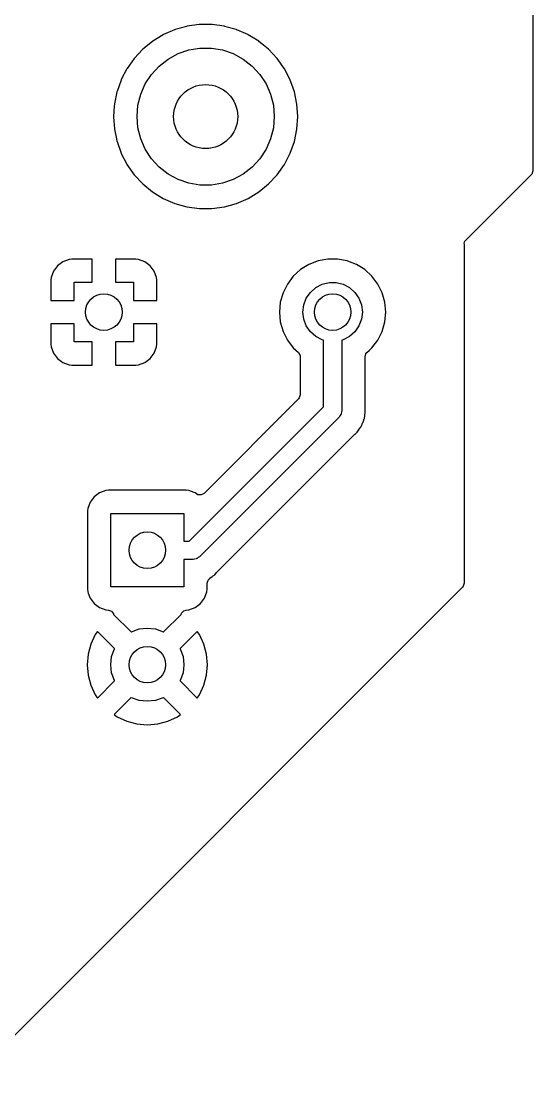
# Model space of a CAD drawing. Extents: x 4.53 to 6.71, y -5.98 to -2.05.
# Drawn here: x 6.269 to 6.71, y -5.976 to -5.065 of the extents above; entities that cross this region are included whole.
import ezdxf

# ---------------------------------------------------------------- set-up
doc = ezdxf.new("R2010")
doc.units = 0
doc.header["$MEASUREMENT"] = 0
doc.layers.add('BLACK', color=7, linetype='CONTINUOUS')

msp = doc.modelspace()

# ---------------------------------------------------------------- linework, layer by layer
at = {"layer": 'BLACK', "linetype": 'CONTINUOUS'}
for p, q in [((6.70963, -4.44226), (6.70963, -5.19356)), ((6.40145, -5.07223), (6.39184, -5.07641)), ((6.40161, -5.07217), (6.40145, -5.07223)), ((6.40145, -5.07223), (6.40145, -5.07223)), ((6.40177, -5.07212), (6.40161, -5.07217)), ((6.41186, -5.06929), (6.40177, -5.07212)), ((6.40177, -5.07212), (6.40177, -5.07212)), ((6.41202, -5.06925), (6.41186, -5.06929)), ((6.41186, -5.06929), (6.41186, -5.06929)), ((6.41219, -5.06923), (6.41202, -5.06925)), ((6.42257, -5.0678), (6.41219, -5.06923)), ((6.41219, -5.06923), (6.41219, -5.06923)), ((6.42274, -5.06778), (6.42257, -5.0678)), ((6.42257, -5.0678), (6.42257, -5.0678)), ((6.43356, -5.06778), (6.42274, -5.06778)), ((6.43373, -5.0678), (6.43356, -5.06778)), ((6.44411, -5.06923), (6.43373, -5.0678)), ((6.43373, -5.0678), (6.43373, -5.0678)), ((6.44428, -5.06925), (6.44411, -5.06923)), ((6.44411, -5.06923), (6.44411, -5.06923)), ((6.44444, -5.06929), (6.44428, -5.06925)), ((6.45453, -5.07212), (6.44444, -5.06929)), ((6.44444, -5.06929), (6.44444, -5.06929)), ((6.45469, -5.07217), (6.45453, -5.07212)), ((6.45453, -5.07212), (6.45453, -5.07212)), ((6.45485, -5.07223), (6.45469, -5.07217)), ((6.46446, -5.07641), (6.45485, -5.07223)), ((6.45485, -5.07223), (6.45485, -5.07223)), ((6.38231, -5.0822), (6.37418, -5.08882)), ((6.38244, -5.0821), (6.38231, -5.0822)), ((6.38231, -5.0822), (6.38231, -5.0822)), ((6.38259, -5.08201), (6.38244, -5.0821)), ((6.39154, -5.07657), (6.38259, -5.08201)), ((6.38259, -5.08201), (6.38259, -5.08201)), ((6.39169, -5.07648), (6.39154, -5.07656)), ((6.39154, -5.07656), (6.39154, -5.07657)), ((6.39184, -5.07641), (6.39169, -5.07648)), ((6.39184, -5.07641), (6.39184, -5.07641)), ((6.46461, -5.07648), (6.46446, -5.07641)), ((6.46446, -5.07641), (6.46446, -5.07641)), ((6.47386, -5.0821), (6.46461, -5.07648)), ((6.47399, -5.0822), (6.47386, -5.0821)), ((6.47658, -5.08431), (6.47399, -5.0822)), ((6.47399, -5.0822), (6.47399, -5.0822)), ((6.37394, -5.08905), (6.36678, -5.09671)), ((6.37405, -5.08892), (6.37394, -5.08905)), ((6.37394, -5.08905), (6.37394, -5.08905)), ((6.37418, -5.08882), (6.37405, -5.08892)), ((6.37418, -5.08882), (6.37418, -5.08882)), ((6.40443, -5.09277), (6.41365, -5.0896)), ((6.41365, -5.0896), (6.42327, -5.088)), ((6.42327, -5.088), (6.43303, -5.088)), ((6.43303, -5.088), (6.44265, -5.0896)), ((6.44265, -5.0896), (6.45187, -5.09277)), ((6.48225, -5.08892), (6.47658, -5.08431)), ((6.48963, -5.09683), (6.48225, -5.08892)), ((6.36657, -5.09697), (6.36053, -5.10553)), ((6.36667, -5.09683), (6.36657, -5.09697)), ((6.36657, -5.09697), (6.36657, -5.09697)), ((6.36678, -5.09671), (6.36667, -5.09683)), ((6.36678, -5.09671), (6.36678, -5.09671)), ((6.38815, -5.1034), (6.39585, -5.09741)), ((6.39585, -5.09741), (6.40443, -5.09277)), ((6.45187, -5.09277), (6.46045, -5.09741)), ((6.46045, -5.09741), (6.46815, -5.1034)), ((6.49587, -5.10567), (6.48963, -5.09683)), ((6.36035, -5.10582), (6.35553, -5.11512)), ((6.36043, -5.10567), (6.36035, -5.10582)), ((6.36035, -5.10582), (6.36035, -5.10582)), ((6.36053, -5.10553), (6.36043, -5.10567)), ((6.36053, -5.10553), (6.36053, -5.10553)), ((6.37621, -5.11874), (6.38155, -5.11058)), ((6.38155, -5.11058), (6.38815, -5.1034)), ((6.46815, -5.1034), (6.47475, -5.11058)), ((6.47475, -5.11058), (6.48009, -5.11874)), ((6.50085, -5.11527), (6.49587, -5.10567)), ((6.3554, -5.11543), (6.35189, -5.12531)), ((6.35545, -5.11527), (6.3554, -5.11543)), ((6.3554, -5.11543), (6.3554, -5.11543)), ((6.35553, -5.11512), (6.35545, -5.11527)), ((6.35553, -5.11512), (6.35553, -5.11512)), ((6.37229, -5.12768), (6.37621, -5.11874)), ((6.48009, -5.11874), (6.484, -5.12768)), ((6.5009, -5.11543), (6.50085, -5.11527)), ((6.50228, -5.11929), (6.5009, -5.11543)), ((6.50447, -5.12547), (6.50228, -5.11929)), ((6.35179, -5.12563), (6.34966, -5.13589)), ((6.35183, -5.12547), (6.35179, -5.12563)), ((6.35179, -5.12563), (6.35179, -5.12563)), ((6.35189, -5.12531), (6.35183, -5.12547)), ((6.35189, -5.12531), (6.35189, -5.12531)), ((6.3699, -5.13713), (6.37229, -5.12768)), ((6.484, -5.12768), (6.4864, -5.13713)), ((6.50667, -5.13606), (6.50447, -5.12547)), ((6.34949, -5.13805), (6.34889, -5.14685)), ((6.34962, -5.13623), (6.34949, -5.13805)), ((6.34963, -5.13606), (6.34962, -5.13623)), ((6.34962, -5.13623), (6.34962, -5.13623)), ((6.34966, -5.13589), (6.34963, -5.13606)), ((6.34966, -5.13589), (6.34966, -5.13589)), ((6.36909, -5.14685), (6.3699, -5.13713)), ((6.4864, -5.13713), (6.4872, -5.14685)), ((6.50741, -5.14685), (6.50667, -5.13606)), ((6.34889, -5.14685), (6.3489, -5.14702)), ((6.3489, -5.14702), (6.34962, -5.15747)), ((6.3699, -5.15657), (6.36909, -5.14685)), ((6.4872, -5.14685), (6.4864, -5.15657)), ((6.50667, -5.15764), (6.50741, -5.14685)), ((6.34962, -5.15747), (6.34963, -5.15764)), ((6.34963, -5.15764), (6.34966, -5.15781)), ((6.34966, -5.15781), (6.34966, -5.15781)), ((6.34966, -5.15781), (6.35137, -5.16603)), ((6.37229, -5.16603), (6.3699, -5.15657)), ((6.4864, -5.15657), (6.484, -5.16603)), ((6.50447, -5.16823), (6.50667, -5.15764)), ((6.35137, -5.16603), (6.35183, -5.16823)), ((6.35183, -5.16823), (6.35189, -5.16839)), ((6.35189, -5.16839), (6.35189, -5.16839)), ((6.35189, -5.16839), (6.3554, -5.17827)), ((6.37621, -5.17496), (6.37229, -5.16603)), ((6.484, -5.16603), (6.48009, -5.17496)), ((6.50085, -5.17843), (6.50447, -5.16823)), ((6.3554, -5.17827), (6.3554, -5.17827)), ((6.3554, -5.17827), (6.35545, -5.17843)), ((6.35545, -5.17843), (6.35553, -5.17858)), ((6.35553, -5.17858), (6.35553, -5.17858)), ((6.35553, -5.17858), (6.36035, -5.18788)), ((6.38155, -5.18312), (6.37621, -5.17496)), ((6.38815, -5.1903), (6.38155, -5.18312)), ((6.47475, -5.18312), (6.46815, -5.1903)), ((6.48009, -5.17496), (6.47475, -5.18312)), ((6.49587, -5.18803), (6.50085, -5.17843)), ((6.36035, -5.18788), (6.36035, -5.18788)), ((6.36035, -5.18788), (6.36043, -5.18803)), ((6.36043, -5.18803), (6.36667, -5.19687)), ((6.39585, -5.19629), (6.38815, -5.1903)), ((6.46815, -5.1903), (6.46045, -5.19629)), ((6.48963, -5.19687), (6.49587, -5.18803)), ((6.36667, -5.19687), (6.37405, -5.20478)), ((6.40443, -5.20093), (6.39585, -5.19629)), ((6.41365, -5.2041), (6.40443, -5.20093)), ((6.45187, -5.20093), (6.44265, -5.2041)), ((6.46045, -5.19629), (6.45187, -5.20093)), ((6.48225, -5.20478), (6.48963, -5.19687)), ((6.70817, -5.19707), (6.6527, -5.25254)), ((6.70884, -5.19625), (6.70817, -5.19707)), ((6.70963, -5.19356), (6.70884, -5.19625)), ((6.37405, -5.20478), (6.38244, -5.2116)), ((6.42327, -5.2057), (6.41365, -5.2041)), ((6.43303, -5.2057), (6.42327, -5.2057)), ((6.44265, -5.2041), (6.43303, -5.2057)), ((6.47386, -5.2116), (6.48225, -5.20478)), ((6.38244, -5.2116), (6.39169, -5.21722)), ((6.39169, -5.21722), (6.40161, -5.22153)), ((6.45469, -5.22153), (6.46461, -5.21722)), ((6.46461, -5.21722), (6.47386, -5.2116)), ((6.40161, -5.22153), (6.41202, -5.22445)), ((6.41202, -5.22445), (6.42274, -5.22593)), ((6.42274, -5.22593), (6.42291, -5.22593)), ((6.42291, -5.22593), (6.43339, -5.22593)), ((6.43339, -5.22593), (6.43356, -5.22593)), ((6.43356, -5.22593), (6.44428, -5.22445)), ((6.44428, -5.22445), (6.45469, -5.22153)), ((6.65043, -5.25521), (6.65039, -5.25563)), ((6.65039, -5.25563), (6.6504, -5.25567)), ((6.6504, -5.25567), (6.65057, -5.25695)), ((6.65057, -5.25482), (6.65043, -5.25521)), ((6.6506, -5.25479), (6.65057, -5.25482)), ((6.65085, -5.2544), (6.6506, -5.25479)), ((6.6512, -5.25405), (6.65085, -5.2544)), ((6.65149, -5.25373), (6.6512, -5.25405)), ((6.65209, -5.25301), (6.65149, -5.25373)), ((6.6527, -5.25254), (6.65209, -5.25301)), ((6.65057, -5.25695), (6.65057, -5.5479)), ((6.30528, -5.27164), (6.30067, -5.27508)), ((6.31067, -5.26963), (6.30528, -5.27164)), ((6.31292, -5.26938), (6.31067, -5.26963)), ((6.31318, -5.26937), (6.31292, -5.26938)), ((6.33055, -5.26937), (6.31318, -5.26937)), ((6.33055, -5.28937), (6.33055, -5.26937)), ((6.36792, -5.26937), (6.35055, -5.26937)), ((6.35055, -5.26937), (6.35055, -5.28937)), ((6.36819, -5.26938), (6.36792, -5.26937)), ((6.37044, -5.26963), (6.36819, -5.26938)), ((6.37583, -5.27164), (6.37044, -5.26963)), ((6.38043, -5.27508), (6.37583, -5.27164)), ((6.51698, -5.27396), (6.5098, -5.27841)), ((6.52487, -5.2709), (6.51698, -5.27396)), ((6.53318, -5.26935), (6.52487, -5.2709)), ((6.52487, -5.2709), (6.52487, -5.2709)), ((6.52487, -5.2709), (6.52487, -5.2709)), ((6.54163, -5.26935), (6.53318, -5.26935)), ((6.54994, -5.2709), (6.54163, -5.26935)), ((6.55183, -5.27164), (6.54994, -5.2709)), ((6.55782, -5.27396), (6.55183, -5.27164)), ((6.56501, -5.27841), (6.55782, -5.27396)), ((6.29723, -5.27969), (6.29522, -5.28508)), ((6.30067, -5.27508), (6.29723, -5.27969)), ((6.38388, -5.27969), (6.38043, -5.27508)), ((6.38589, -5.28508), (6.38388, -5.27969)), ((6.5098, -5.27841), (6.50355, -5.2841)), ((6.57125, -5.2841), (6.56501, -5.27841)), ((6.56501, -5.27841), (6.56501, -5.27841)), ((6.56501, -5.27841), (6.56501, -5.27841)), ((6.29497, -5.28733), (6.29496, -5.28759)), ((6.29496, -5.28759), (6.29496, -5.30496)), ((6.29522, -5.28508), (6.29497, -5.28733)), ((6.31496, -5.30496), (6.31496, -5.28937)), ((6.31496, -5.28937), (6.33055, -5.28937)), ((6.35055, -5.28937), (6.36614, -5.28937)), ((6.36614, -5.28937), (6.36614, -5.30496)), ((6.38613, -5.28733), (6.38589, -5.28508)), ((6.38614, -5.28759), (6.38613, -5.28733)), ((6.38614, -5.30496), (6.38614, -5.28759)), ((6.49846, -5.29085), (6.49469, -5.29841)), ((6.50355, -5.2841), (6.49846, -5.29085)), ((6.52286, -5.2939), (6.52833, -5.29103)), ((6.52833, -5.29103), (6.53432, -5.28956)), ((6.53432, -5.28956), (6.54049, -5.28956)), ((6.54049, -5.28956), (6.54648, -5.29103)), ((6.54648, -5.29103), (6.55194, -5.2939)), ((6.57635, -5.29085), (6.57125, -5.2841)), ((6.58011, -5.29841), (6.57635, -5.29085)), ((6.49469, -5.29841), (6.49238, -5.30654)), ((6.51474, -5.30307), (6.51825, -5.29799)), ((6.51825, -5.29799), (6.52286, -5.2939)), ((6.55194, -5.2939), (6.55656, -5.29799)), ((6.55656, -5.29799), (6.56006, -5.30307)), ((6.58243, -5.30654), (6.58011, -5.29841)), ((6.29496, -5.30496), (6.31496, -5.30496)), ((6.36614, -5.30496), (6.38614, -5.30496)), ((6.49238, -5.30654), (6.4916, -5.31496)), ((6.51181, -5.31496), (6.51255, -5.30884)), ((6.51255, -5.30884), (6.51474, -5.30307)), ((6.56006, -5.30307), (6.56225, -5.30884)), ((6.56225, -5.30884), (6.56299, -5.31496)), ((6.58321, -5.31496), (6.58243, -5.30654)), ((6.4916, -5.31496), (6.49238, -5.32338)), ((6.51255, -5.32108), (6.51181, -5.31496)), ((6.56299, -5.31496), (6.56225, -5.32108)), ((6.58243, -5.32338), (6.58321, -5.31496)), ((6.31496, -5.32496), (6.29496, -5.32496)), ((6.29496, -5.32496), (6.29496, -5.34233)), ((6.31496, -5.34055), (6.31496, -5.32496)), ((6.38614, -5.32496), (6.36614, -5.32496)), ((6.36614, -5.32496), (6.36614, -5.34055)), ((6.38614, -5.34233), (6.38614, -5.32496)), ((6.49238, -5.32338), (6.49469, -5.33151)), ((6.51474, -5.32685), (6.51255, -5.32108)), ((6.51825, -5.33193), (6.51474, -5.32685)), ((6.56006, -5.32685), (6.55656, -5.33193)), ((6.56225, -5.32108), (6.56006, -5.32685)), ((6.58011, -5.33151), (6.58243, -5.32338)), ((6.49469, -5.33151), (6.49728, -5.3367)), ((6.49728, -5.3367), (6.49846, -5.33907)), ((6.52286, -5.33602), (6.51825, -5.33193)), ((6.52833, -5.33889), (6.52286, -5.33602)), ((6.55194, -5.33602), (6.54648, -5.33889)), ((6.55656, -5.33193), (6.55194, -5.33602)), ((6.57635, -5.33907), (6.58011, -5.33151)), ((6.29496, -5.34233), (6.29497, -5.3426)), ((6.29497, -5.3426), (6.29522, -5.34485)), ((6.29522, -5.34485), (6.29723, -5.35023)), ((6.33055, -5.34055), (6.31496, -5.34055)), ((6.33055, -5.36055), (6.33055, -5.34055)), ((6.36614, -5.34055), (6.35055, -5.34055)), ((6.35055, -5.34055), (6.35055, -5.36055)), ((6.38388, -5.35023), (6.38589, -5.34485)), ((6.38589, -5.34485), (6.38613, -5.3426)), ((6.38613, -5.3426), (6.38614, -5.34233)), ((6.49846, -5.33907), (6.50355, -5.34582)), ((6.50355, -5.34582), (6.50355, -5.34582)), ((6.50355, -5.34582), (6.50789, -5.34977)), ((6.52953, -5.33918), (6.52833, -5.33889)), ((6.52953, -5.35115), (6.52953, -5.33918)), ((6.54648, -5.33889), (6.54528, -5.33918)), ((6.54528, -5.33918), (6.54528, -5.35115)), ((6.56876, -5.34809), (6.57125, -5.34582)), ((6.57125, -5.34582), (6.57635, -5.33907)), ((6.29723, -5.35023), (6.30067, -5.35484)), ((6.30067, -5.35484), (6.30528, -5.35829)), ((6.37583, -5.35829), (6.38043, -5.35484)), ((6.38043, -5.35484), (6.38388, -5.35023)), ((6.50789, -5.34977), (6.50934, -5.35216)), ((6.50934, -5.35216), (6.50951, -5.35344)), ((6.50951, -5.35344), (6.50951, -5.386)), ((6.52953, -5.39634), (6.52953, -5.35115)), ((6.52953, -5.35115), (6.52953, -5.35115)), ((6.54528, -5.35115), (6.54528, -5.39961)), ((6.5653, -5.35344), (6.56608, -5.35076)), ((6.5653, -5.39861), (6.5653, -5.35344)), ((6.56608, -5.35076), (6.56691, -5.34977)), ((6.56691, -5.34977), (6.56876, -5.34809)), ((6.30528, -5.35829), (6.31067, -5.3603)), ((6.31067, -5.3603), (6.31292, -5.36054)), ((6.31292, -5.36054), (6.31318, -5.36055)), ((6.31318, -5.36055), (6.33055, -5.36055)), ((6.35055, -5.36055), (6.36792, -5.36055)), ((6.36792, -5.36055), (6.36819, -5.36054)), ((6.36819, -5.36054), (6.37044, -5.3603)), ((6.37044, -5.3603), (6.37583, -5.35829)), ((6.50805, -5.38951), (6.42675, -5.47081)), ((6.50872, -5.38868), (6.50805, -5.38951)), ((6.50951, -5.386), (6.50872, -5.38868)), ((6.41406, -5.51181), (6.52953, -5.39634)), ((6.54483, -5.40221), (6.5446, -5.40259)), ((6.54498, -5.40089), (6.54483, -5.40221)), ((6.54528, -5.39961), (6.54498, -5.40089)), ((6.56502, -5.40366), (6.56545, -5.4013)), ((6.5653, -5.39891), (6.5653, -5.39861)), ((6.56545, -5.4013), (6.5653, -5.39891)), ((6.54297, -5.40517), (6.42289, -5.52525)), ((6.54367, -5.40406), (6.54297, -5.40517)), ((6.5445, -5.40302), (6.54367, -5.40406)), ((6.5446, -5.40259), (6.5445, -5.40302)), ((6.56228, -5.41266), (6.56313, -5.41042)), ((6.56313, -5.41042), (6.56324, -5.41015)), ((6.56324, -5.41015), (6.56423, -5.40797)), ((6.56423, -5.40797), (6.5643, -5.40757)), ((6.5643, -5.40757), (6.56454, -5.40671)), ((6.56454, -5.40671), (6.56468, -5.40633)), ((6.56468, -5.40633), (6.56497, -5.40395)), ((6.56497, -5.40395), (6.56502, -5.40366)), ((6.43775, -5.53871), (6.55642, -5.42003)), ((6.55642, -5.42003), (6.55664, -5.41983)), ((6.55664, -5.41983), (6.55701, -5.4195)), ((6.55701, -5.4195), (6.55843, -5.41824)), ((6.55843, -5.41824), (6.55979, -5.41627)), ((6.55979, -5.41627), (6.55997, -5.41603)), ((6.55997, -5.41603), (6.56145, -5.41414)), ((6.56145, -5.41414), (6.56161, -5.41378)), ((6.56161, -5.41378), (6.56205, -5.41299)), ((6.56205, -5.41299), (6.56228, -5.41266)), ((6.33216, -5.47389), (6.32871, -5.4785)), ((6.33676, -5.47044), (6.33216, -5.47389)), ((6.34216, -5.46843), (6.33676, -5.47044)), ((6.34441, -5.46818), (6.34216, -5.46843)), ((6.34454, -5.46817), (6.34441, -5.46818)), ((6.34441, -5.46818), (6.34441, -5.46818)), ((6.41136, -5.46817), (6.34454, -5.46817)), ((6.41375, -5.46843), (6.41136, -5.46817)), ((6.41827, -5.47011), (6.41375, -5.46843)), ((6.41914, -5.47044), (6.41827, -5.47011)), ((6.42026, -5.47128), (6.41914, -5.47044)), ((6.4215, -5.47195), (6.42026, -5.47128)), ((6.42429, -5.47215), (6.4215, -5.47195)), ((6.42675, -5.47081), (6.42429, -5.47215)), ((6.32669, -5.48389), (6.32652, -5.4855)), ((6.32871, -5.4785), (6.32669, -5.48389)), ((6.32652, -5.4855), (6.32644, -5.48627)), ((6.32644, -5.48627), (6.32644, -5.5531)), ((6.34646, -5.55118), (6.34646, -5.48819)), ((6.34646, -5.48819), (6.40945, -5.48819)), ((6.40945, -5.48819), (6.40945, -5.51181)), ((6.40945, -5.51181), (6.41406, -5.51181)), ((6.41732, -5.52756), (6.40945, -5.52756)), ((6.40945, -5.52756), (6.40945, -5.55118)), ((6.41861, -5.52727), (6.41732, -5.52756)), ((6.41992, -5.52712), (6.41861, -5.52727)), ((6.4203, -5.52688), (6.41992, -5.52712)), ((6.42074, -5.52678), (6.4203, -5.52688)), ((6.42177, -5.52596), (6.42074, -5.52678)), ((6.42289, -5.52525), (6.42177, -5.52596)), ((6.43596, -5.54072), (6.43754, -5.53892)), ((6.43754, -5.53892), (6.43775, -5.53871)), ((6.42947, -5.54801), (6.43026, -5.54533)), ((6.42947, -5.5531), (6.42947, -5.54801)), ((6.43026, -5.54533), (6.4315, -5.54425)), ((6.43138, -5.5441), (6.43186, -5.54373)), ((6.4315, -5.54425), (6.43138, -5.5441)), ((6.43186, -5.54373), (6.43375, -5.54225)), ((6.43186, -5.54373), (6.43186, -5.54373)), ((6.43375, -5.54225), (6.43398, -5.54208)), ((6.43398, -5.54208), (6.43596, -5.54072)), ((6.65057, -5.5479), (6.64978, -5.55058)), ((6.64912, -5.5514), (6.22463, -5.97589)), ((6.32644, -5.5531), (6.32669, -5.55548)), ((6.32669, -5.55548), (6.32715, -5.5567)), ((6.32715, -5.5567), (6.32871, -5.56087)), ((6.40945, -5.55118), (6.34646, -5.55118)), ((6.4272, -5.56087), (6.42921, -5.55548)), ((6.42921, -5.55548), (6.42947, -5.5531)), ((6.64978, -5.55058), (6.64912, -5.5514)), ((6.32871, -5.56087), (6.33216, -5.56548)), ((6.33216, -5.56548), (6.33676, -5.56893)), ((6.41914, -5.56893), (6.42375, -5.56548)), ((6.42375, -5.56548), (6.4272, -5.56087)), ((6.33676, -5.56893), (6.33676, -5.56893)), ((6.33676, -5.56893), (6.33676, -5.56893)), ((6.33676, -5.56893), (6.34216, -5.57094)), ((6.34216, -5.57094), (6.34454, -5.5712)), ((6.34454, -5.5712), (6.34453, -5.5712)), ((6.34453, -5.5712), (6.34714, -5.57212)), ((6.34714, -5.57212), (6.34886, -5.57433)), ((6.34886, -5.57433), (6.34895, -5.57497)), ((6.34895, -5.57497), (6.36394, -5.58995)), ((6.39197, -5.58995), (6.40707, -5.57485)), ((6.40707, -5.57485), (6.40727, -5.57384)), ((6.40727, -5.57384), (6.40922, -5.57183)), ((6.40922, -5.57183), (6.41137, -5.5712)), ((6.41136, -5.5712), (6.41375, -5.57094)), ((6.41137, -5.5712), (6.41136, -5.5712)), ((6.41375, -5.57094), (6.41914, -5.56893)), ((6.33319, -5.59226), (6.32938, -5.60043)), ((6.33515, -5.58945), (6.33319, -5.59226)), ((6.3498, -5.6041), (6.33515, -5.58945)), ((6.36394, -5.58995), (6.36429, -5.58973)), ((6.36429, -5.58973), (6.37094, -5.5874)), ((6.37094, -5.5874), (6.37795, -5.58661)), ((6.37795, -5.58661), (6.38496, -5.5874)), ((6.38496, -5.5874), (6.39162, -5.58973)), ((6.39162, -5.58973), (6.39197, -5.58995)), ((6.42075, -5.58945), (6.40611, -5.60409)), ((6.42272, -5.59226), (6.42075, -5.58945)), ((6.42075, -5.58945), (6.42075, -5.58945)), ((6.42653, -5.60043), (6.42272, -5.59226)), ((6.32938, -5.60043), (6.32705, -5.60913)), ((6.42886, -5.60913), (6.42653, -5.60043)), ((6.32705, -5.60913), (6.32626, -5.61811)), ((6.34646, -5.61811), (6.34725, -5.6111)), ((6.34725, -5.6111), (6.34958, -5.60444)), ((6.34958, -5.60444), (6.3498, -5.6041)), ((6.40611, -5.60409), (6.40633, -5.60444)), ((6.40633, -5.60444), (6.40866, -5.6111)), ((6.40866, -5.6111), (6.40945, -5.61811)), ((6.42965, -5.61811), (6.42886, -5.60913)), ((6.32626, -5.61811), (6.32705, -5.62709)), ((6.34725, -5.62512), (6.34646, -5.61811)), ((6.40945, -5.61811), (6.40866, -5.62512)), ((6.42886, -5.62709), (6.42965, -5.61811)), ((6.32705, -5.62709), (6.32938, -5.63579)), ((6.34958, -5.63178), (6.34725, -5.62512)), ((6.40866, -5.62512), (6.40633, -5.63178)), ((6.42653, -5.63579), (6.42886, -5.62709)), ((6.32938, -5.63579), (6.33319, -5.64396)), ((6.33515, -5.64677), (6.3498, -5.63213)), ((6.3498, -5.63213), (6.34958, -5.63178)), ((6.40633, -5.63178), (6.40611, -5.63213)), ((6.40611, -5.63213), (6.42075, -5.64677)), ((6.42272, -5.64396), (6.42653, -5.63579)), ((6.33319, -5.64396), (6.33515, -5.64677)), ((6.36394, -5.64627), (6.3493, -5.66091)), ((6.36429, -5.64649), (6.36394, -5.64627)), ((6.37094, -5.64882), (6.36429, -5.64649)), ((6.39162, -5.64649), (6.38496, -5.64882)), ((6.39197, -5.64627), (6.39162, -5.64649)), ((6.40661, -5.66091), (6.39197, -5.64627)), ((6.42075, -5.64677), (6.42272, -5.64396)), ((6.42075, -5.64677), (6.42075, -5.64677)), ((6.37795, -5.64961), (6.37094, -5.64882)), ((6.38496, -5.64882), (6.37795, -5.64961)), ((6.3493, -5.66091), (6.3493, -5.66091)), ((6.3493, -5.66091), (6.35211, -5.66288)), ((6.35211, -5.66288), (6.36027, -5.66669)), ((6.39563, -5.66669), (6.4038, -5.66288)), ((6.4038, -5.66288), (6.40661, -5.66091)), ((6.40661, -5.66091), (6.40661, -5.66091)), ((6.36027, -5.66669), (6.36898, -5.66902)), ((6.36898, -5.66902), (6.37795, -5.6698)), ((6.37795, -5.6698), (6.38693, -5.66902)), ((6.38693, -5.66902), (6.39563, -5.66669))]:
    msp.add_line(p, q, dxfattribs=at)
at = {"layer": 'BLACK'}
for centre, radius in [((6.42815, -5.14685), 0.02756), ((6.34055, -5.31496), 0.01575), ((6.5374, -5.31496), 0.01575), ((6.37795, -5.51969), 0.01575), ((6.37795, -5.61811), 0.01575)]:
    msp.add_circle(centre, radius, dxfattribs=at)

doc.saveas('drawing.dxf')
